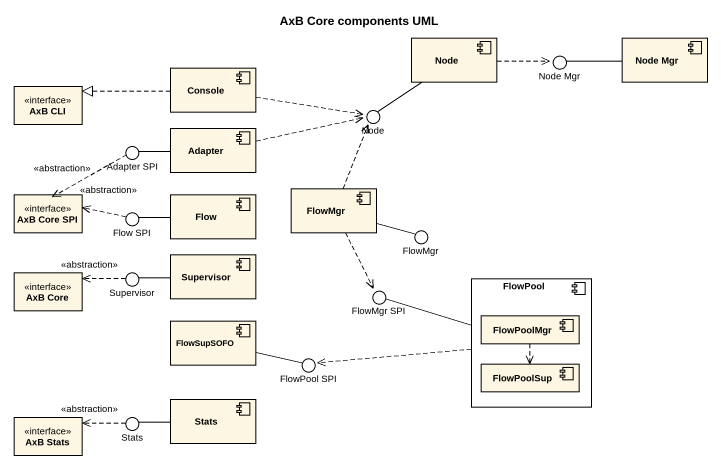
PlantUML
@startuml
title AxB Core components UML
allowmixing
hide circle
hide empty members
component "Node" as Node_
() "Node Mgr" as Node_Mgr
component "Node Mgr" as Node_Mgr_2
interface "AxB CLI" as AxB_CLI
component Console
component Adapter
() "Node" as Node__2
() "Adapter SPI" as Adapter_SPI
interface "AxB Core SPI" as AxB_Core_SPI
() "Flow SPI" as Flow_SPI
component Flow
component FlowMgr
component Supervisor
() "FlowMgr" as FlowMgr_2
interface "AxB Core" as AxB_Core
() "Supervisor" as Supervisor_2
() "FlowMgr SPI" as FlowMgr_SPI
component FlowPool {
  component FlowPoolMgr
  component FlowPoolSup
}
component FlowSupSOFO
() "FlowPool SPI" as FlowPool_SPI
component Stats
interface "AxB Stats" as AxB_Stats
() "Stats" as Stats_2
Node_ .right.> Node_Mgr
Node_ -- Node__2
Node_Mgr_2 -left- Node_Mgr
Console .left.|> AxB_CLI
Console .right.> Node__2
Adapter .right.> Node__2
Adapter -left- Adapter_SPI
Adapter_SPI ..> AxB_Core_SPI : <<abstraction>>
Flow_SPI .left.> AxB_Core_SPI : <<abstraction>>
Flow -left- Flow_SPI
FlowMgr .up.> Node__2
FlowMgr -right- FlowMgr_2
FlowMgr ..> FlowMgr_SPI
Supervisor -left- Supervisor_2
Supervisor_2 .left.> AxB_Core : <<abstraction>>
FlowPool -left- FlowMgr_SPI
FlowPool .left.> FlowPool_SPI
FlowSupSOFO -right- FlowPool_SPI
FlowPoolMgr ..> FlowPoolSup
Stats -left- Stats_2
Stats_2 .left.> AxB_Stats : <<abstraction>>
@enduml
